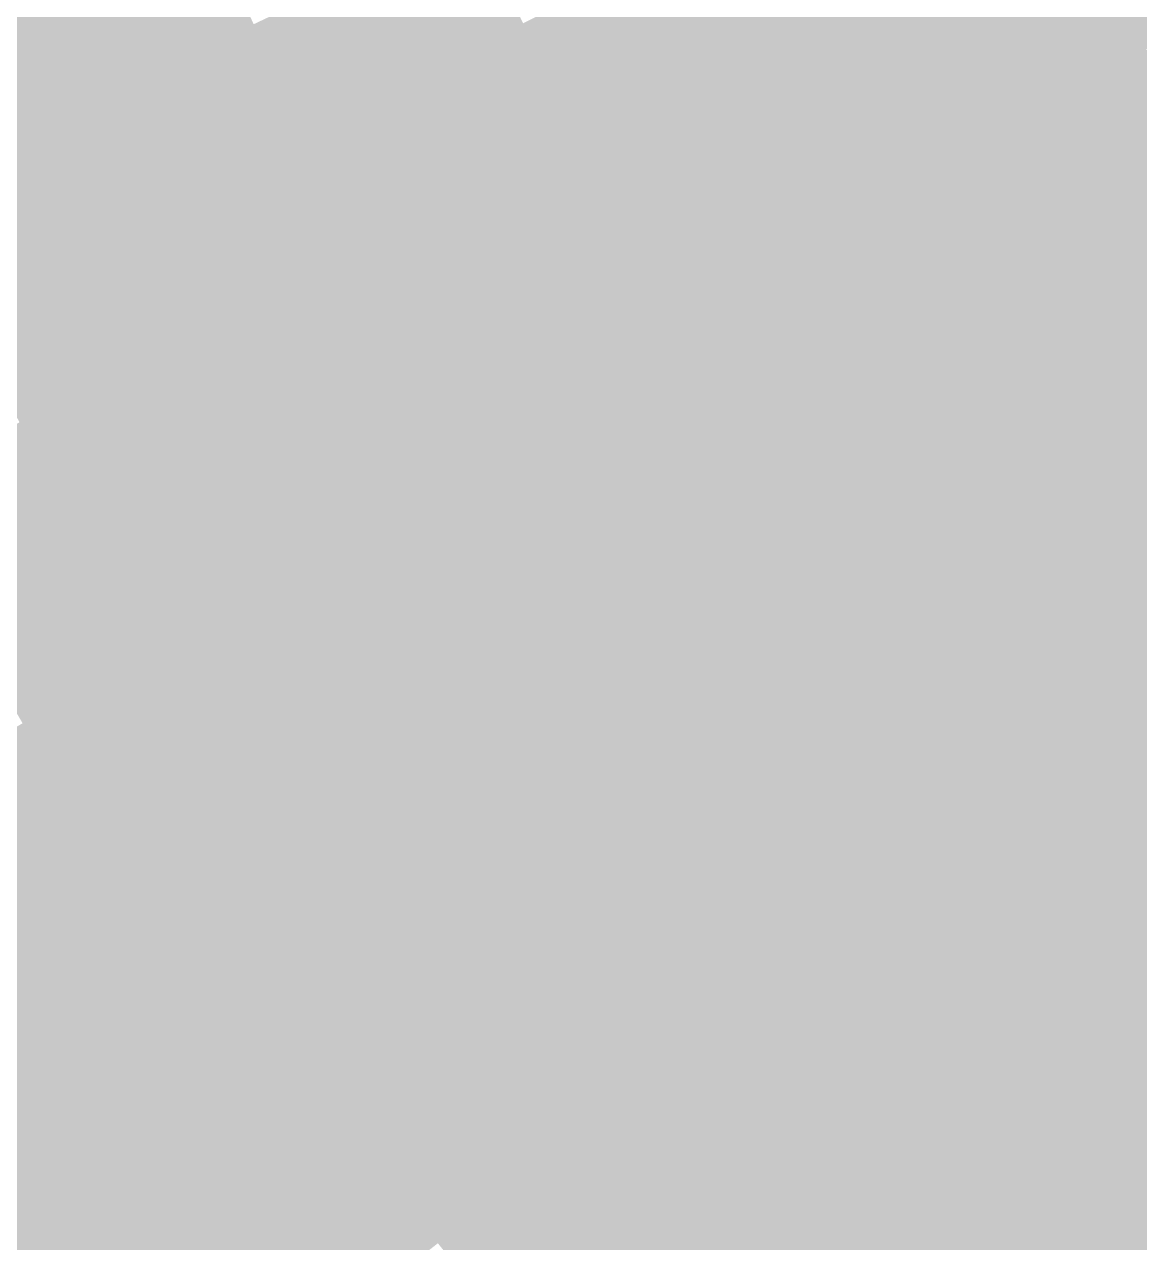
# Model space of a CAD drawing. Header units: inches. Extents: x -266 to 784, y -170 to 213.
# Drawn here: x -96.03 to -73.04, y -68.28 to -43.19 of the extents above; entities that cross this region are included whole.
import ezdxf

# ---------------------------------------------------------------- set-up
doc = ezdxf.new("R2010")
doc.units = ezdxf.units.IN
doc.header["$MEASUREMENT"] = 0

msp = doc.modelspace()

# ---------------------------------------------------------------- linework, layer by layer
at = {"color": 151, "true_color": 0x46b3fe}
msp.add_solid([(-91.302919, -43.183064), (-92.206908, -43.61062), (-92.335185, -40.929373), (-93.249395, -41.334614)], dxfattribs=at)
at = {"color": 140, "true_color": 0x26a1ff}
msp.add_solid([(-85.749533, -43.162688), (-86.642757, -43.612299), (-86.782972, -41.045289), (-87.686961, -41.472844)], dxfattribs=at)
at = {"color": 150, "true_color": 0x068dff}
msp.add_solid([(-80.254835, -42.897103), (-81.136756, -43.3685), (-81.283411, -40.914631), (-82.176636, -41.364242)], dxfattribs=at)
at = {"color": 150, "true_color": 0x007ef3}
msp.add_solid([(-75.697568, -42.882143), (-76.567655, -43.375041), (-76.72715, -41.011516), (-77.609071, -41.482913)], dxfattribs=at)
at = {"color": 151, "true_color": 0x4db6fe}
msp.add_solid([(-92.206908, -43.61062), (-93.110897, -44.038175), (-93.249395, -41.334614), (-94.163605, -41.739855)], dxfattribs=at)
at = {"color": 150, "true_color": 0x0d90ff}
msp.add_solid([(-81.136756, -43.3685), (-82.018678, -43.839897), (-82.176636, -41.364242), (-83.06986, -41.813854)], dxfattribs=at)
at = {"color": 140, "true_color": 0x2da4ff}
msp.add_solid([(-86.642757, -43.612299), (-87.535982, -44.06191), (-87.686961, -41.472844), (-88.590951, -41.900399)], dxfattribs=at)
at = {"color": 150, "true_color": 0x0081f7}
msp.add_solid([(-76.567655, -43.375041), (-77.437742, -43.867939), (-77.609071, -41.482913), (-78.490993, -41.95431)], dxfattribs=at)
at = {"color": 150, "true_color": 0x0072e6}
msp.add_solid([(-72.049203, -43.184631), (-72.906932, -43.698733), (-73.087307, -41.403448), (-73.957394, -41.896346)], dxfattribs=at)
at = {"color": 151, "true_color": 0x53b8fe}
msp.add_solid([(-93.110897, -44.038175), (-94.014886, -44.46573), (-94.163605, -41.739855), (-95.077815, -42.145097)], dxfattribs=at)
at = {"color": 140, "true_color": 0x33a6ff}
msp.add_solid([(-87.535982, -44.06191), (-88.429206, -44.511522), (-88.590951, -41.900399), (-89.49494, -42.327954)], dxfattribs=at)
at = {"color": 150, "true_color": 0x1393ff}
msp.add_solid([(-82.018678, -43.839897), (-82.900599, -44.311293), (-83.06986, -41.813854), (-83.963084, -42.263465)], dxfattribs=at)
at = {"color": 150, "true_color": 0x0074eb}
msp.add_solid([(-72.906932, -43.698733), (-73.76466, -44.212836), (-73.957394, -41.896346), (-74.827481, -42.389245)], dxfattribs=at)
at = {"color": 151, "true_color": 0x5abbfe}
msp.add_solid([(-94.014886, -44.46573), (-94.918876, -44.893285), (-95.077815, -42.145097), (-95.992024, -42.550338)], dxfattribs=at)
at = {"color": 150, "true_color": 0x0083fc}
msp.add_solid([(-77.437742, -43.867939), (-78.307829, -44.360837), (-78.490993, -41.95431), (-79.372914, -42.425706)], dxfattribs=at)
at = {"color": 140, "true_color": 0x3aa9ff}
msp.add_solid([(-88.429206, -44.511522), (-89.32243, -44.961133), (-89.49494, -42.327954), (-90.398929, -42.755509)], dxfattribs=at)
at = {"color": 150, "true_color": 0x1a96ff}
msp.add_solid([(-82.900599, -44.311293), (-83.78252, -44.78269), (-83.963084, -42.263465), (-84.856309, -42.713076)], dxfattribs=at)
at = {"color": 150, "true_color": 0x0077ef}
msp.add_solid([(-73.76466, -44.212836), (-74.622389, -44.726939), (-74.827481, -42.389245), (-75.697568, -42.882143)], dxfattribs=at)
at = {"color": 151, "true_color": 0x60befe}
msp.add_solid([(-94.918876, -44.893285), (-95.822865, -45.32084), (-95.992024, -42.550338), (-96.906234, -42.955579)], dxfattribs=at)
at = {"color": 150, "true_color": 0x0084ff}
msp.add_solid([(-78.307829, -44.360837), (-79.177916, -44.853735), (-79.372914, -42.425706), (-80.254835, -42.897103)], dxfattribs=at)
at = {"color": 143, "true_color": 0x40acfe}
msp.add_solid([(-89.32243, -44.961133), (-90.215654, -45.410744), (-90.398929, -42.755509), (-91.302919, -43.183064)], dxfattribs=at)
at = {"color": 150, "true_color": 0x2099ff}
msp.add_solid([(-83.78252, -44.78269), (-84.664441, -45.254087), (-84.856309, -42.713076), (-85.749533, -43.162688)], dxfattribs=at)
at = {"color": 150, "true_color": 0x0687ff}
msp.add_solid([(-79.177916, -44.853735), (-80.048003, -45.346634), (-80.254835, -42.897103), (-81.136756, -43.3685)], dxfattribs=at)
at = {"color": 150, "true_color": 0x0079f3}
msp.add_solid([(-74.622389, -44.726939), (-75.480118, -45.241041), (-75.697568, -42.882143), (-76.567655, -43.375041)], dxfattribs=at)
at = {"color": 151, "true_color": 0x66c0fe}
msp.add_solid([(-95.822865, -45.32084), (-96.726854, -45.748395), (-96.906234, -42.955579), (-97.820444, -43.360821)], dxfattribs=at)
at = {"color": 151, "true_color": 0x46affe}
msp.add_solid([(-90.215654, -45.410744), (-91.108879, -45.860356), (-91.302919, -43.183064), (-92.206908, -43.61062)], dxfattribs=at)
at = {"color": 150, "true_color": 0x269cff}
msp.add_solid([(-84.664441, -45.254087), (-85.546363, -45.725483), (-85.749533, -43.162688), (-86.642757, -43.612299)], dxfattribs=at)
at = {"color": 150, "true_color": 0x0d8aff}
msp.add_solid([(-80.048003, -45.346634), (-80.91809, -45.839532), (-81.136756, -43.3685), (-82.018678, -43.839897)], dxfattribs=at)
at = {"color": 150, "true_color": 0x007bf7}
msp.add_solid([(-75.480118, -45.241041), (-76.337846, -45.755144), (-76.567655, -43.375041), (-77.437742, -43.867939)], dxfattribs=at)
at = {"color": 151, "true_color": 0x4db2fe}
msp.add_solid([(-91.108879, -45.860356), (-92.002103, -46.309967), (-92.206908, -43.61062), (-93.110897, -44.038175)], dxfattribs=at)
at = {"color": 140, "true_color": 0x2d9fff}
msp.add_solid([(-85.546363, -45.725483), (-86.428284, -46.19688), (-86.642757, -43.612299), (-87.535982, -44.06191)], dxfattribs=at)
at = {"color": 150, "true_color": 0x138dff}
msp.add_solid([(-80.91809, -45.839532), (-81.788177, -46.33243), (-82.018678, -43.839897), (-82.900599, -44.311293)], dxfattribs=at)
at = {"color": 150, "true_color": 0x007dfc}
msp.add_solid([(-76.337846, -45.755144), (-77.195575, -46.269247), (-77.437742, -43.867939), (-78.307829, -44.360837)], dxfattribs=at)
at = {"color": 150, "true_color": 0x006feb}
msp.add_solid([(-71.812553, -45.474798), (-72.657407, -46.009795), (-72.906932, -43.698733), (-73.76466, -44.212836)], dxfattribs=at)
at = {"color": 151, "true_color": 0x53b4fe}
msp.add_solid([(-92.002103, -46.309967), (-92.895327, -46.759578), (-93.110897, -44.038175), (-94.014886, -44.46573)], dxfattribs=at)
at = {"color": 140, "true_color": 0x33a2ff}
msp.add_solid([(-86.428284, -46.19688), (-87.310205, -46.668277), (-87.535982, -44.06191), (-88.429206, -44.511522)], dxfattribs=at)
at = {"color": 150, "true_color": 0x1a90ff}
msp.add_solid([(-81.788177, -46.33243), (-82.658264, -46.825328), (-82.900599, -44.311293), (-83.78252, -44.78269)], dxfattribs=at)
at = {"color": 150, "true_color": 0x007eff}
msp.add_solid([(-77.195575, -46.269247), (-78.053304, -46.78335), (-78.307829, -44.360837), (-79.177916, -44.853735)], dxfattribs=at)
at = {"color": 150, "true_color": 0x0071ef}
msp.add_solid([(-72.657407, -46.009795), (-73.50226, -46.544793), (-73.76466, -44.212836), (-74.622389, -44.726939)], dxfattribs=at)
at = {"color": 151, "true_color": 0x5ab7fe}
msp.add_solid([(-92.895327, -46.759578), (-93.788552, -47.20919), (-94.014886, -44.46573), (-94.918876, -44.893285)], dxfattribs=at)
at = {"color": 140, "true_color": 0x3aa5ff}
msp.add_solid([(-87.310205, -46.668277), (-88.192126, -47.139674), (-88.429206, -44.511522), (-89.32243, -44.961133)], dxfattribs=at)
at = {"color": 151, "true_color": 0x60bafe}
msp.add_solid([(-93.788552, -47.20919), (-94.681776, -47.658801), (-94.918876, -44.893285), (-95.822865, -45.32084)], dxfattribs=at)
at = {"color": 150, "true_color": 0x2093ff}
msp.add_solid([(-82.658264, -46.825328), (-83.528351, -47.318226), (-83.78252, -44.78269), (-84.664441, -45.254087)], dxfattribs=at)
at = {"color": 150, "true_color": 0x0681ff}
msp.add_solid([(-78.053304, -46.78335), (-78.911032, -47.297452), (-79.177916, -44.853735), (-80.048003, -45.346634)], dxfattribs=at)
at = {"color": 150, "true_color": 0x0073f3}
msp.add_solid([(-73.50226, -46.544793), (-74.347114, -47.079791), (-74.622389, -44.726939), (-75.480118, -45.241041)], dxfattribs=at)
at = {"color": 161, "true_color": 0x40a7fe}
msp.add_solid([(-88.192126, -47.139674), (-89.074048, -47.61107), (-89.32243, -44.961133), (-90.215654, -45.410744)], dxfattribs=at)
at = {"color": 151, "true_color": 0x66bdfe}
msp.add_solid([(-94.681776, -47.658801), (-95.575, -48.108412), (-95.822865, -45.32084), (-96.726854, -45.748395)], dxfattribs=at)
at = {"color": 161, "true_color": 0x46aafe}
msp.add_solid([(-89.074048, -47.61107), (-89.955969, -48.082467), (-90.215654, -45.410744), (-91.108879, -45.860356)], dxfattribs=at)
at = {"color": 150, "true_color": 0x2697ff}
msp.add_solid([(-83.528351, -47.318226), (-84.398438, -47.811125), (-84.664441, -45.254087), (-85.546363, -45.725483)], dxfattribs=at)
at = {"color": 150, "true_color": 0x0d85ff}
msp.add_solid([(-78.911032, -47.297452), (-79.768761, -47.811555), (-80.048003, -45.346634), (-80.91809, -45.839532)], dxfattribs=at)
at = {"color": 150, "true_color": 0x0075f7}
msp.add_solid([(-74.347114, -47.079791), (-75.191967, -47.614788), (-75.480118, -45.241041), (-76.337846, -45.755144)], dxfattribs=at)
at = {"color": 151, "true_color": 0x6dc0fe}
msp.add_solid([(-95.575, -48.108412), (-96.468225, -48.558024), (-96.726854, -45.748395), (-97.630844, -46.17595)], dxfattribs=at)
at = {"color": 161, "true_color": 0x4dadfe}
msp.add_solid([(-89.955969, -48.082467), (-90.83789, -48.553864), (-91.108879, -45.860356), (-92.002103, -46.309967)], dxfattribs=at)
at = {"color": 150, "true_color": 0x2d9aff}
msp.add_solid([(-84.398438, -47.811125), (-85.268525, -48.304023), (-85.546363, -45.725483), (-86.428284, -46.19688)], dxfattribs=at)
at = {"color": 150, "true_color": 0x1388ff}
msp.add_solid([(-79.768761, -47.811555), (-80.626489, -48.325658), (-80.91809, -45.839532), (-81.788177, -46.33243)], dxfattribs=at)
at = {"color": 150, "true_color": 0x0077fc}
msp.add_solid([(-75.191967, -47.614788), (-76.036821, -48.149786), (-76.337846, -45.755144), (-77.195575, -46.269247)], dxfattribs=at)
at = {"color": 150, "true_color": 0x006bef}
msp.add_solid([(-71.506387, -47.77904), (-72.337856, -48.33461), (-72.657407, -46.009795), (-73.50226, -46.544793)], dxfattribs=at)
at = {"color": 151, "true_color": 0x53b0fe}
msp.add_solid([(-90.83789, -48.553864), (-91.719811, -49.025261), (-92.002103, -46.309967), (-92.895327, -46.759578)], dxfattribs=at)
at = {"color": 150, "true_color": 0x339dff}
msp.add_solid([(-85.268525, -48.304023), (-86.138612, -48.796921), (-86.428284, -46.19688), (-87.310205, -46.668277)], dxfattribs=at)
at = {"color": 150, "true_color": 0x1a8bff}
msp.add_solid([(-80.626489, -48.325658), (-81.484218, -48.839761), (-81.788177, -46.33243), (-82.658264, -46.825328)], dxfattribs=at)
at = {"color": 150, "true_color": 0x0078ff}
msp.add_solid([(-76.036821, -48.149786), (-76.881674, -48.684783), (-77.195575, -46.269247), (-78.053304, -46.78335)], dxfattribs=at)
at = {"color": 140, "true_color": 0x3aa0ff}
msp.add_solid([(-86.138612, -48.796921), (-87.008699, -49.289819), (-87.310205, -46.668277), (-88.192126, -47.139674)], dxfattribs=at)
at = {"color": 150, "true_color": 0x006df3}
msp.add_solid([(-72.337856, -48.33461), (-73.169326, -48.89018), (-73.50226, -46.544793), (-74.347114, -47.079791)], dxfattribs=at)
at = {"color": 151, "true_color": 0x5ab3fe}
msp.add_solid([(-91.719811, -49.025261), (-92.601733, -49.496657), (-92.895327, -46.759578), (-93.788552, -47.20919)], dxfattribs=at)
at = {"color": 150, "true_color": 0x208eff}
msp.add_solid([(-81.484218, -48.839761), (-82.341947, -49.353863), (-82.658264, -46.825328), (-83.528351, -47.318226)], dxfattribs=at)
at = {"color": 150, "true_color": 0x067bff}
msp.add_solid([(-76.881674, -48.684783), (-77.726528, -49.219781), (-78.053304, -46.78335), (-78.911032, -47.297452)], dxfattribs=at)
at = {"color": 161, "true_color": 0x40a3fe}
msp.add_solid([(-87.008699, -49.289819), (-87.878786, -49.782717), (-88.192126, -47.139674), (-89.074048, -47.61107)], dxfattribs=at)
at = {"color": 150, "true_color": 0x006ff7}
msp.add_solid([(-73.169326, -48.89018), (-74.000796, -49.445751), (-74.347114, -47.079791), (-75.191967, -47.614788)], dxfattribs=at)
at = {"color": 151, "true_color": 0x60b6fe}
msp.add_solid([(-92.601733, -49.496657), (-93.483654, -49.968054), (-93.788552, -47.20919), (-94.681776, -47.658801)], dxfattribs=at)
at = {"color": 150, "true_color": 0x2692ff}
msp.add_solid([(-82.341947, -49.353863), (-83.199675, -49.867966), (-83.528351, -47.318226), (-84.398438, -47.811125)], dxfattribs=at)
at = {"color": 150, "true_color": 0x0d7fff}
msp.add_solid([(-77.726528, -49.219781), (-78.571382, -49.754779), (-78.911032, -47.297452), (-79.768761, -47.811555)], dxfattribs=at)
at = {"color": 151, "true_color": 0x66b9fe}
msp.add_solid([(-93.483654, -49.968054), (-94.365575, -50.439451), (-94.681776, -47.658801), (-95.575, -48.108412)], dxfattribs=at)
at = {"color": 161, "true_color": 0x46a6fe}
msp.add_solid([(-87.878786, -49.782717), (-88.748873, -50.275616), (-89.074048, -47.61107), (-89.955969, -48.082467)], dxfattribs=at)
at = {"color": 150, "true_color": 0x0071fc}
msp.add_solid([(-74.000796, -49.445751), (-74.832265, -50.001321), (-75.191967, -47.614788), (-76.036821, -48.149786)], dxfattribs=at)
at = {"color": 150, "true_color": 0x2d95ff}
msp.add_solid([(-83.199675, -49.867966), (-84.057404, -50.382069), (-84.398438, -47.811125), (-85.268525, -48.304023)], dxfattribs=at)
at = {"color": 150, "true_color": 0x1382ff}
msp.add_solid([(-78.571382, -49.754779), (-79.416235, -50.289776), (-79.768761, -47.811555), (-80.626489, -48.325658)], dxfattribs=at)
at = {"color": 151, "true_color": 0x6dbcfe}
msp.add_solid([(-94.365575, -50.439451), (-95.247497, -50.910848), (-95.575, -48.108412), (-96.468225, -48.558024)], dxfattribs=at)
at = {"color": 161, "true_color": 0x4da9fe}
msp.add_solid([(-88.748873, -50.275616), (-89.61896, -50.768514), (-89.955969, -48.082467), (-90.83789, -48.553864)], dxfattribs=at)
at = {"color": 150, "true_color": 0x0072ff}
msp.add_solid([(-74.832265, -50.001321), (-75.663735, -50.556891), (-76.036821, -48.149786), (-76.881674, -48.684783)], dxfattribs=at)
at = {"color": 150, "true_color": 0x3398ff}
msp.add_solid([(-84.057404, -50.382069), (-84.915132, -50.896172), (-85.268525, -48.304023), (-86.138612, -48.796921)], dxfattribs=at)
at = {"color": 150, "true_color": 0x1a86ff}
msp.add_solid([(-79.416235, -50.289776), (-80.261089, -50.824774), (-80.626489, -48.325658), (-81.484218, -48.839761)], dxfattribs=at)
at = {"color": 150, "true_color": 0x0068f3}
msp.add_solid([(-71.129879, -50.095313), (-71.947464, -50.671121), (-72.337856, -48.33461), (-73.169326, -48.89018)], dxfattribs=at)
at = {"color": 151, "true_color": 0x73bffe}
msp.add_solid([(-95.247497, -50.910848), (-96.129418, -51.382244), (-96.468225, -48.558024), (-97.361449, -49.007635)], dxfattribs=at)
at = {"color": 161, "true_color": 0x53acfe}
msp.add_solid([(-89.61896, -50.768514), (-90.489047, -51.261412), (-90.83789, -48.553864), (-91.719811, -49.025261)], dxfattribs=at)
at = {"color": 150, "true_color": 0x3a9bff}
msp.add_solid([(-84.915132, -50.896172), (-85.772861, -51.410274), (-86.138612, -48.796921), (-87.008699, -49.289819)], dxfattribs=at)
at = {"color": 150, "true_color": 0x2089ff}
msp.add_solid([(-80.261089, -50.824774), (-81.105942, -51.359772), (-81.484218, -48.839761), (-82.341947, -49.353863)], dxfattribs=at)
at = {"color": 150, "true_color": 0x0676ff}
msp.add_solid([(-75.663735, -50.556891), (-76.495204, -51.112461), (-76.881674, -48.684783), (-77.726528, -49.219781)], dxfattribs=at)
at = {"color": 150, "true_color": 0x0069f7}
msp.add_solid([(-71.947464, -50.671121), (-72.765048, -51.246929), (-73.169326, -48.89018), (-74.000796, -49.445751)], dxfattribs=at)
at = {"color": 151, "true_color": 0x5aaffe}
msp.add_solid([(-90.489047, -51.261412), (-91.359134, -51.75431), (-91.719811, -49.025261), (-92.601733, -49.496657)], dxfattribs=at)
at = {"color": 161, "true_color": 0x409ffe}
msp.add_solid([(-85.772861, -51.410274), (-86.63059, -51.924377), (-87.008699, -49.289819), (-87.878786, -49.782717)], dxfattribs=at)
at = {"color": 150, "true_color": 0x268cff}
msp.add_solid([(-81.105942, -51.359772), (-81.950796, -51.894769), (-82.341947, -49.353863), (-83.199675, -49.867966)], dxfattribs=at)
at = {"color": 150, "true_color": 0x0d79ff}
msp.add_solid([(-76.495204, -51.112461), (-77.326674, -51.668032), (-77.726528, -49.219781), (-78.571382, -49.754779)], dxfattribs=at)
at = {"color": 151, "true_color": 0x60b2fe}
msp.add_solid([(-91.359134, -51.75431), (-92.229221, -52.247208), (-92.601733, -49.496657), (-93.483654, -49.968054)], dxfattribs=at)
at = {"color": 150, "true_color": 0x006bfc}
msp.add_solid([(-72.765048, -51.246929), (-73.582633, -51.822737), (-74.000796, -49.445751), (-74.832265, -50.001321)], dxfattribs=at)
at = {"color": 161, "true_color": 0x46a2fe}
msp.add_solid([(-86.63059, -51.924377), (-87.488318, -52.43848), (-87.878786, -49.782717), (-88.748873, -50.275616)], dxfattribs=at)
at = {"color": 150, "true_color": 0x2d90ff}
msp.add_solid([(-81.950796, -51.894769), (-82.795649, -52.429767), (-83.199675, -49.867966), (-84.057404, -50.382069)], dxfattribs=at)
at = {"color": 150, "true_color": 0x137dff}
msp.add_solid([(-77.326674, -51.668032), (-78.158144, -52.223602), (-78.571382, -49.754779), (-79.416235, -50.289776)], dxfattribs=at)
at = {"color": 151, "true_color": 0x66b6fe}
msp.add_solid([(-92.229221, -52.247208), (-93.099308, -52.740107), (-93.483654, -49.968054), (-94.365575, -50.439451)], dxfattribs=at)
at = {"color": 150, "true_color": 0x006cff}
msp.add_solid([(-73.582633, -51.822737), (-74.400218, -52.398545), (-74.832265, -50.001321), (-75.663735, -50.556891)], dxfattribs=at)
at = {"color": 161, "true_color": 0x4da5fe}
msp.add_solid([(-87.488318, -52.43848), (-88.346047, -52.952583), (-88.748873, -50.275616), (-89.61896, -50.768514)], dxfattribs=at)
at = {"color": 150, "true_color": 0x3393ff}
msp.add_solid([(-82.795649, -52.429767), (-83.640503, -52.964764), (-84.057404, -50.382069), (-84.915132, -50.896172)], dxfattribs=at)
at = {"color": 150, "true_color": 0x1a80ff}
msp.add_solid([(-78.158144, -52.223602), (-78.989613, -52.779172), (-79.416235, -50.289776), (-80.261089, -50.824774)], dxfattribs=at)
at = {"color": 151, "true_color": 0x6db9fe}
msp.add_solid([(-93.099308, -52.740107), (-93.969395, -53.233005), (-94.365575, -50.439451), (-95.247497, -50.910848)], dxfattribs=at)
at = {"color": 150, "true_color": 0x0670ff}
msp.add_solid([(-74.400218, -52.398545), (-75.217803, -52.974354), (-75.663735, -50.556891), (-76.495204, -51.112461)], dxfattribs=at)
at = {"color": 151, "true_color": 0x73bcfe}
msp.add_solid([(-93.969395, -53.233005), (-94.839482, -53.725903), (-95.247497, -50.910848), (-96.129418, -51.382244)], dxfattribs=at)
at = {"color": 161, "true_color": 0x53a8fe}
msp.add_solid([(-88.346047, -52.952583), (-89.203775, -53.466685), (-89.61896, -50.768514), (-90.489047, -51.261412)], dxfattribs=at)
at = {"color": 150, "true_color": 0x3a97ff}
msp.add_solid([(-83.640503, -52.964764), (-84.485357, -53.499762), (-84.915132, -50.896172), (-85.772861, -51.410274)], dxfattribs=at)
at = {"color": 150, "true_color": 0x2084ff}
msp.add_solid([(-78.989613, -52.779172), (-79.821083, -53.334742), (-80.261089, -50.824774), (-81.105942, -51.359772)], dxfattribs=at)
at = {"color": 150, "true_color": 0x0d73ff}
msp.add_solid([(-75.217803, -52.974354), (-76.035388, -53.550162), (-76.495204, -51.112461), (-77.326674, -51.668032)], dxfattribs=at)
at = {"color": 151, "true_color": 0x7abffe}
msp.add_solid([(-94.839482, -53.725903), (-95.709569, -54.218801), (-96.129418, -51.382244), (-97.011339, -51.853641)], dxfattribs=at)
at = {"color": 161, "true_color": 0x5aacfe}
msp.add_solid([(-89.203775, -53.466685), (-90.061504, -53.980788), (-90.489047, -51.261412), (-91.359134, -51.75431)], dxfattribs=at)
at = {"color": 153, "true_color": 0x409afe}
msp.add_solid([(-84.485357, -53.499762), (-85.33021, -54.03476), (-85.772861, -51.410274), (-86.63059, -51.924377)], dxfattribs=at)
at = {"color": 150, "true_color": 0x2687ff}
msp.add_solid([(-79.821083, -53.334742), (-80.652552, -53.890313), (-81.105942, -51.359772), (-81.950796, -51.894769)], dxfattribs=at)
at = {"color": 150, "true_color": 0x0065fc}
msp.add_solid([(-71.48547, -53.017238), (-72.288678, -53.612937), (-72.765048, -51.246929), (-73.582633, -51.822737)], dxfattribs=at)
at = {"color": 150, "true_color": 0x1377ff}
msp.add_solid([(-76.035388, -53.550162), (-76.852972, -54.12597), (-77.326674, -51.668032), (-78.158144, -52.223602)], dxfattribs=at)
at = {"color": 151, "true_color": 0x7fc1ff}
msp.add_solid([(-95.709569, -54.218801), (-96.579656, -54.711699), (-97.011339, -51.853641), (-97.89326, -52.325038)], dxfattribs=at)
at = {"color": 151, "true_color": 0x60affe}
msp.add_solid([(-90.061504, -53.980788), (-90.919233, -54.494891), (-91.359134, -51.75431), (-92.229221, -52.247208)], dxfattribs=at)
at = {"color": 161, "true_color": 0x469dfe}
msp.add_solid([(-85.33021, -54.03476), (-86.175064, -54.569757), (-86.63059, -51.924377), (-87.488318, -52.43848)], dxfattribs=at)
at = {"color": 150, "true_color": 0x2d8bff}
msp.add_solid([(-80.652552, -53.890313), (-81.484022, -54.445883), (-81.950796, -51.894769), (-82.795649, -52.429767)], dxfattribs=at)
at = {"color": 150, "true_color": 0x0066ff}
msp.add_solid([(-72.288678, -53.612937), (-73.091885, -54.208637), (-73.582633, -51.822737), (-74.400218, -52.398545)], dxfattribs=at)
at = {"color": 151, "true_color": 0x66b2fe}
msp.add_solid([(-90.919233, -54.494891), (-91.776961, -55.008994), (-92.229221, -52.247208), (-93.099308, -52.740107)], dxfattribs=at)
at = {"color": 161, "true_color": 0x4da1fe}
msp.add_solid([(-86.175064, -54.569757), (-87.019917, -55.104755), (-87.488318, -52.43848), (-88.346047, -52.952583)], dxfattribs=at)
at = {"color": 150, "true_color": 0x338eff}
msp.add_solid([(-81.484022, -54.445883), (-82.315492, -55.001453), (-82.795649, -52.429767), (-83.640503, -52.964764)], dxfattribs=at)
at = {"color": 150, "true_color": 0x1a7bff}
msp.add_solid([(-76.852972, -54.12597), (-77.670557, -54.701778), (-78.158144, -52.223602), (-78.989613, -52.779172)], dxfattribs=at)
at = {"color": 150, "true_color": 0x066aff}
msp.add_solid([(-73.091885, -54.208637), (-73.895093, -54.804336), (-74.400218, -52.398545), (-75.217803, -52.974354)], dxfattribs=at)
at = {"color": 151, "true_color": 0x6db5fe}
msp.add_solid([(-91.776961, -55.008994), (-92.63469, -55.523096), (-93.099308, -52.740107), (-93.969395, -53.233005)], dxfattribs=at)
at = {"color": 150, "true_color": 0x207fff}
msp.add_solid([(-77.670557, -54.701778), (-78.488142, -55.277586), (-78.989613, -52.779172), (-79.821083, -53.334742)], dxfattribs=at)
at = {"color": 161, "true_color": 0x53a4fe}
msp.add_solid([(-87.019917, -55.104755), (-87.864771, -55.639752), (-88.346047, -52.952583), (-89.203775, -53.466685)], dxfattribs=at)
at = {"color": 150, "true_color": 0x3a92ff}
msp.add_solid([(-82.315492, -55.001453), (-83.146961, -55.557023), (-83.640503, -52.964764), (-84.485357, -53.499762)], dxfattribs=at)
at = {"color": 150, "true_color": 0x0d6eff}
msp.add_solid([(-73.895093, -54.804336), (-74.6983, -55.400035), (-75.217803, -52.974354), (-76.035388, -53.550162)], dxfattribs=at)
at = {"color": 151, "true_color": 0x73b9fe}
msp.add_solid([(-92.63469, -55.523096), (-93.492418, -56.037199), (-93.969395, -53.233005), (-94.839482, -53.725903)], dxfattribs=at)
at = {"color": 150, "true_color": 0x2682ff}
msp.add_solid([(-78.488142, -55.277586), (-79.305727, -55.853395), (-79.821083, -53.334742), (-80.652552, -53.890313)], dxfattribs=at)
at = {"color": 161, "true_color": 0x5aa8fe}
msp.add_solid([(-87.864771, -55.639752), (-88.709624, -56.17475), (-89.203775, -53.466685), (-90.061504, -53.980788)], dxfattribs=at)
at = {"color": 153, "true_color": 0x4096fe}
msp.add_solid([(-83.146961, -55.557023), (-83.978431, -56.112594), (-84.485357, -53.499762), (-85.33021, -54.03476)], dxfattribs=at)
at = {"color": 150, "true_color": 0x1372ff}
msp.add_solid([(-74.6983, -55.400035), (-75.501508, -55.995735), (-76.035388, -53.550162), (-76.852972, -54.12597)], dxfattribs=at)
at = {"color": 150, "true_color": 0x0060ff}
msp.add_solid([(-70.951178, -55.370843), (-71.739525, -55.986075), (-72.288678, -53.612937), (-73.091885, -54.208637)], dxfattribs=at)
at = {"color": 151, "true_color": 0x7abcfe}
msp.add_solid([(-93.492418, -56.037199), (-94.350147, -56.551302), (-94.839482, -53.725903), (-95.709569, -54.218801)], dxfattribs=at)
at = {"color": 150, "true_color": 0x2d86ff}
msp.add_solid([(-79.305727, -55.853395), (-80.123312, -56.429203), (-80.652552, -53.890313), (-81.484022, -54.445883)], dxfattribs=at)
at = {"color": 161, "true_color": 0x60abfe}
msp.add_solid([(-88.709624, -56.17475), (-89.554478, -56.709748), (-90.061504, -53.980788), (-90.919233, -54.494891)], dxfattribs=at)
at = {"color": 161, "true_color": 0x4699fe}
msp.add_solid([(-83.978431, -56.112594), (-84.8099, -56.668164), (-85.33021, -54.03476), (-86.175064, -54.569757)], dxfattribs=at)
at = {"color": 150, "true_color": 0x1a75ff}
msp.add_solid([(-75.501508, -55.995735), (-76.304715, -56.591434), (-76.852972, -54.12597), (-77.670557, -54.701778)], dxfattribs=at)
at = {"color": 151, "true_color": 0x7fbeff}
msp.add_solid([(-94.350147, -56.551302), (-95.207876, -57.065405), (-95.709569, -54.218801), (-96.579656, -54.711699)], dxfattribs=at)
at = {"color": 150, "true_color": 0x338aff}
msp.add_solid([(-80.123312, -56.429203), (-80.940897, -57.005011), (-81.484022, -54.445883), (-82.315492, -55.001453)], dxfattribs=at)
at = {"color": 150, "true_color": 0x0664ff}
msp.add_solid([(-71.739525, -55.986075), (-72.527871, -56.601306), (-73.091885, -54.208637), (-73.895093, -54.804336)], dxfattribs=at)
at = {"color": 161, "true_color": 0x66aefe}
msp.add_solid([(-89.554478, -56.709748), (-90.399331, -57.244745), (-90.919233, -54.494891), (-91.776961, -55.008994)], dxfattribs=at)
at = {"color": 161, "true_color": 0x4d9dfe}
msp.add_solid([(-84.8099, -56.668164), (-85.64137, -57.223734), (-86.175064, -54.569757), (-87.019917, -55.104755)], dxfattribs=at)
at = {"color": 151, "true_color": 0x7dbbfb}
msp.add_solid([(-95.207876, -57.065405), (-96.065604, -57.579507), (-96.579656, -54.711699), (-97.449743, -55.204598)], dxfattribs=at)
at = {"color": 150, "true_color": 0x2079ff}
msp.add_solid([(-76.304715, -56.591434), (-77.107923, -57.187133), (-77.670557, -54.701778), (-78.488142, -55.277586)], dxfattribs=at)
at = {"color": 150, "true_color": 0x0d68ff}
msp.add_solid([(-72.527871, -56.601306), (-73.316218, -57.216538), (-73.895093, -54.804336), (-74.6983, -55.400035)], dxfattribs=at)
at = {"color": 151, "true_color": 0x6db2fe}
msp.add_solid([(-90.399331, -57.244745), (-91.244185, -57.779743), (-91.776961, -55.008994), (-92.63469, -55.523096)], dxfattribs=at)
at = {"color": 161, "true_color": 0x53a0fe}
msp.add_solid([(-85.64137, -57.223734), (-86.47284, -57.779304), (-87.019917, -55.104755), (-87.864771, -55.639752)], dxfattribs=at)
at = {"color": 150, "true_color": 0x3a8dff}
msp.add_solid([(-80.940897, -57.005011), (-81.758481, -57.580819), (-82.315492, -55.001453), (-83.146961, -55.557023)], dxfattribs=at)
at = {"color": 150, "true_color": 0x267dff}
msp.add_solid([(-77.107923, -57.187133), (-77.911131, -57.782833), (-78.488142, -55.277586), (-79.305727, -55.853395)], dxfattribs=at)
at = {"color": 150, "true_color": 0x136cff}
msp.add_solid([(-73.316218, -57.216538), (-74.104564, -57.83177), (-74.6983, -55.400035), (-75.501508, -55.995735)], dxfattribs=at)
at = {"color": 151, "true_color": 0x73b5fe}
msp.add_solid([(-91.244185, -57.779743), (-92.089039, -58.314741), (-92.63469, -55.523096), (-93.492418, -56.037199)], dxfattribs=at)
at = {"color": 161, "true_color": 0x5aa4fe}
msp.add_solid([(-86.47284, -57.779304), (-87.304309, -58.334874), (-87.864771, -55.639752), (-88.709624, -56.17475)], dxfattribs=at)
at = {"color": 153, "true_color": 0x4091fe}
msp.add_solid([(-81.758481, -57.580819), (-82.576066, -58.156627), (-83.146961, -55.557023), (-83.978431, -56.112594)], dxfattribs=at)
at = {"color": 150, "true_color": 0x2d81ff}
msp.add_solid([(-77.911131, -57.782833), (-78.714338, -58.378532), (-79.305727, -55.853395), (-80.123312, -56.429203)], dxfattribs=at)
at = {"color": 151, "true_color": 0x7ab9fe}
msp.add_solid([(-92.089039, -58.314741), (-92.933892, -58.849738), (-93.492418, -56.037199), (-94.350147, -56.551302)], dxfattribs=at)
at = {"color": 161, "true_color": 0x60a7fe}
msp.add_solid([(-87.304309, -58.334874), (-88.135779, -58.890445), (-88.709624, -56.17475), (-89.554478, -56.709748)], dxfattribs=at)
at = {"color": 161, "true_color": 0x4695fe}
msp.add_solid([(-82.576066, -58.156627), (-83.393651, -58.732436), (-83.978431, -56.112594), (-84.8099, -56.668164)], dxfattribs=at)
at = {"color": 150, "true_color": 0x1a70ff}
msp.add_solid([(-74.104564, -57.83177), (-74.892911, -58.447001), (-75.501508, -55.995735), (-76.304715, -56.591434)], dxfattribs=at)
at = {"color": 150, "true_color": 0x3385ff}
msp.add_solid([(-78.714338, -58.378532), (-79.517546, -58.974231), (-80.123312, -56.429203), (-80.940897, -57.005011)], dxfattribs=at)
at = {"color": 151, "true_color": 0x7fbbff}
msp.add_solid([(-92.933892, -58.849738), (-93.778746, -59.384736), (-94.350147, -56.551302), (-95.207876, -57.065405)], dxfattribs=at)
at = {"color": 161, "true_color": 0x4d98fe}
msp.add_solid([(-83.393651, -58.732436), (-84.211236, -59.308244), (-84.8099, -56.668164), (-85.64137, -57.223734)], dxfattribs=at)
at = {"color": 150, "true_color": 0x2074ff}
msp.add_solid([(-74.892911, -58.447001), (-75.681257, -59.062233), (-76.304715, -56.591434), (-77.107923, -57.187133)], dxfattribs=at)
at = {"color": 150, "true_color": 0x0d62ff}
msp.add_solid([(-71.116962, -58.364182), (-71.889972, -58.998575), (-72.527871, -56.601306), (-73.316218, -57.216538)], dxfattribs=at)
at = {"color": 161, "true_color": 0x66abfe}
msp.add_solid([(-88.135779, -58.890445), (-88.967249, -59.446015), (-89.554478, -56.709748), (-90.399331, -57.244745)], dxfattribs=at)
at = {"color": 151, "true_color": 0x7db8fb}
msp.add_solid([(-93.778746, -59.384736), (-94.623599, -59.919733), (-95.207876, -57.065405), (-96.065604, -57.579507)], dxfattribs=at)
at = {"color": 150, "true_color": 0x3a89ff}
msp.add_solid([(-79.517546, -58.974231), (-80.320753, -59.56993), (-80.940897, -57.005011), (-81.758481, -57.580819)], dxfattribs=at)
at = {"color": 150, "true_color": 0x2678ff}
msp.add_solid([(-75.681257, -59.062233), (-76.469603, -59.677464), (-77.107923, -57.187133), (-77.911131, -57.782833)], dxfattribs=at)
at = {"color": 161, "true_color": 0x6daefe}
msp.add_solid([(-88.967249, -59.446015), (-89.798718, -60.001585), (-90.399331, -57.244745), (-91.244185, -57.779743)], dxfattribs=at)
at = {"color": 161, "true_color": 0x539cfe}
msp.add_solid([(-84.211236, -59.308244), (-85.028821, -59.884052), (-85.64137, -57.223734), (-86.47284, -57.779304)], dxfattribs=at)
at = {"color": 150, "true_color": 0x1366ff}
msp.add_solid([(-71.889972, -58.998575), (-72.662983, -59.632969), (-73.316218, -57.216538), (-74.104564, -57.83177)], dxfattribs=at)
at = {"color": 151, "true_color": 0x7bb5f6}
msp.add_solid([(-94.623599, -59.919733), (-95.468453, -60.454731), (-96.065604, -57.579507), (-96.923333, -58.09361)], dxfattribs=at)
at = {"color": 153, "true_color": 0x408cfe}
msp.add_solid([(-80.320753, -59.56993), (-81.123961, -60.16563), (-81.758481, -57.580819), (-82.576066, -58.156627)], dxfattribs=at)
at = {"color": 151, "true_color": 0x73b2fe}
msp.add_solid([(-89.798718, -60.001585), (-90.630188, -60.557155), (-91.244185, -57.779743), (-92.089039, -58.314741)], dxfattribs=at)
at = {"color": 161, "true_color": 0x5aa0fe}
msp.add_solid([(-85.028821, -59.884052), (-85.846405, -60.45986), (-86.47284, -57.779304), (-87.304309, -58.334874)], dxfattribs=at)
at = {"color": 150, "true_color": 0x2d7cff}
msp.add_solid([(-76.469603, -59.677464), (-77.25795, -60.292696), (-77.911131, -57.782833), (-78.714338, -58.378532)], dxfattribs=at)
at = {"color": 150, "true_color": 0x1a6bff}
msp.add_solid([(-72.662983, -59.632969), (-73.435993, -60.267362), (-74.104564, -57.83177), (-74.892911, -58.447001)], dxfattribs=at)
at = {"color": 151, "true_color": 0x79b2f2}
msp.add_solid([(-95.468453, -60.454731), (-96.313306, -60.989729), (-96.923333, -58.09361), (-97.781062, -58.607713)], dxfattribs=at)
at = {"color": 161, "true_color": 0x4690fe}
msp.add_solid([(-81.123961, -60.16563), (-81.927168, -60.761329), (-82.576066, -58.156627), (-83.393651, -58.732436)], dxfattribs=at)
at = {"color": 151, "true_color": 0x7ab5fe}
msp.add_solid([(-90.630188, -60.557155), (-91.461657, -61.112726), (-92.089039, -58.314741), (-92.933892, -58.849738)], dxfattribs=at)
at = {"color": 161, "true_color": 0x60a3fe}
msp.add_solid([(-85.846405, -60.45986), (-86.66399, -61.035668), (-87.304309, -58.334874), (-88.135779, -58.890445)], dxfattribs=at)
at = {"color": 150, "true_color": 0x3380ff}
msp.add_solid([(-77.25795, -60.292696), (-78.046296, -60.907927), (-78.714338, -58.378532), (-79.517546, -58.974231)], dxfattribs=at)
at = {"color": 150, "true_color": 0x206fff}
msp.add_solid([(-73.435993, -60.267362), (-74.209004, -60.901755), (-74.892911, -58.447001), (-75.681257, -59.062233)], dxfattribs=at)
at = {"color": 151, "true_color": 0x7fb8ff}
msp.add_solid([(-91.461657, -61.112726), (-92.293127, -61.668296), (-92.933892, -58.849738), (-93.778746, -59.384736)], dxfattribs=at)
at = {"color": 161, "true_color": 0x66a7fe}
msp.add_solid([(-86.66399, -61.035668), (-87.481575, -61.611476), (-88.135779, -58.890445), (-88.967249, -59.446015)], dxfattribs=at)
at = {"color": 161, "true_color": 0x4d94fe}
msp.add_solid([(-81.927168, -60.761329), (-82.730376, -61.357028), (-83.393651, -58.732436), (-84.211236, -59.308244)], dxfattribs=at)
at = {"color": 150, "true_color": 0x3a84ff}
msp.add_solid([(-78.046296, -60.907927), (-78.834643, -61.523159), (-79.517546, -58.974231), (-80.320753, -59.56993)], dxfattribs=at)
at = {"color": 150, "true_color": 0x2673ff}
msp.add_solid([(-74.209004, -60.901755), (-74.982014, -61.536149), (-75.681257, -59.062233), (-76.469603, -59.677464)], dxfattribs=at)
at = {"color": 151, "true_color": 0x7db5fb}
msp.add_solid([(-92.293127, -61.668296), (-93.124597, -62.223866), (-93.778746, -59.384736), (-94.623599, -59.919733)], dxfattribs=at)
at = {"color": 161, "true_color": 0x6dabfe}
msp.add_solid([(-87.481575, -61.611476), (-88.29916, -62.187285), (-88.967249, -59.446015), (-89.798718, -60.001585)], dxfattribs=at)
at = {"color": 161, "true_color": 0x5398fe}
msp.add_solid([(-82.730376, -61.357028), (-83.533583, -61.952728), (-84.211236, -59.308244), (-85.028821, -59.884052)], dxfattribs=at)
at = {"color": 163, "true_color": 0x4088fe}
msp.add_solid([(-78.834643, -61.523159), (-79.622989, -62.138391), (-80.320753, -59.56993), (-81.123961, -60.16563)], dxfattribs=at)
at = {"color": 150, "true_color": 0x2d77ff}
msp.add_solid([(-74.982014, -61.536149), (-75.755024, -62.170542), (-76.469603, -59.677464), (-77.25795, -60.292696)], dxfattribs=at)
at = {"color": 150, "true_color": 0x1a65ff}
msp.add_solid([(-71.177632, -61.398247), (-71.93484, -62.05142), (-72.662983, -59.632969), (-73.435993, -60.267362)], dxfattribs=at)
at = {"color": 151, "true_color": 0x7bb2f6}
msp.add_solid([(-93.124597, -62.223866), (-93.956066, -62.779436), (-94.623599, -59.919733), (-95.468453, -60.454731)], dxfattribs=at)
at = {"color": 161, "true_color": 0x5a9cfe}
msp.add_solid([(-83.533583, -61.952728), (-84.336791, -62.548427), (-85.028821, -59.884052), (-85.846405, -60.45986)], dxfattribs=at)
at = {"color": 151, "true_color": 0x73affe}
msp.add_solid([(-88.29916, -62.187285), (-89.116745, -62.763093), (-89.798718, -60.001585), (-90.630188, -60.557155)], dxfattribs=at)
at = {"color": 171, "true_color": 0x468cfe}
msp.add_solid([(-79.622989, -62.138391), (-80.411336, -62.753622), (-81.123961, -60.16563), (-81.927168, -60.761329)], dxfattribs=at)
at = {"color": 151, "true_color": 0x79aff2}
msp.add_solid([(-93.956066, -62.779436), (-94.787536, -63.335007), (-95.468453, -60.454731), (-96.313306, -60.989729)], dxfattribs=at)
at = {"color": 161, "true_color": 0x60a0fe}
msp.add_solid([(-84.336791, -62.548427), (-85.139998, -63.144126), (-85.846405, -60.45986), (-86.66399, -61.035668)], dxfattribs=at)
at = {"color": 150, "true_color": 0x337bff}
msp.add_solid([(-75.755024, -62.170542), (-76.528035, -62.804935), (-77.25795, -60.292696), (-78.046296, -60.907927)], dxfattribs=at)
at = {"color": 150, "true_color": 0x2069ff}
msp.add_solid([(-71.93484, -62.05142), (-72.692049, -62.704593), (-73.435993, -60.267362), (-74.209004, -60.901755)], dxfattribs=at)
at = {"color": 151, "true_color": 0x7ab2fe}
msp.add_solid([(-89.116745, -62.763093), (-89.934329, -63.338901), (-90.630188, -60.557155), (-91.461657, -61.112726)], dxfattribs=at)
at = {"color": 161, "true_color": 0x4d90fe}
msp.add_solid([(-80.411336, -62.753622), (-81.199682, -63.368854), (-81.927168, -60.761329), (-82.730376, -61.357028)], dxfattribs=at)
at = {"color": 150, "true_color": 0x3a7fff}
msp.add_solid([(-76.528035, -62.804935), (-77.301045, -63.439328), (-78.046296, -60.907927), (-78.834643, -61.523159)], dxfattribs=at)
at = {"color": 150, "true_color": 0x266eff}
msp.add_solid([(-72.692049, -62.704593), (-73.449258, -63.357766), (-74.209004, -60.901755), (-74.982014, -61.536149)], dxfattribs=at)
at = {"color": 161, "true_color": 0x76acee}
msp.add_solid([(-94.787536, -63.335007), (-95.619005, -63.890577), (-96.313306, -60.989729), (-97.15816, -61.524726)], dxfattribs=at)
at = {"color": 151, "true_color": 0x7fb5ff}
msp.add_solid([(-89.934329, -63.338901), (-90.751914, -63.914709), (-91.461657, -61.112726), (-92.293127, -61.668296)], dxfattribs=at)
at = {"color": 161, "true_color": 0x66a4fe}
msp.add_solid([(-85.139998, -63.144126), (-85.943206, -63.739826), (-86.66399, -61.035668), (-87.481575, -61.611476)], dxfattribs=at)
at = {"color": 161, "true_color": 0x5394fe}
msp.add_solid([(-81.199682, -63.368854), (-81.988028, -63.984085), (-82.730376, -61.357028), (-83.533583, -61.952728)], dxfattribs=at)
at = {"color": 161, "true_color": 0x74a9ea}
msp.add_solid([(-95.619005, -63.890577), (-96.450475, -64.446147), (-97.15816, -61.524726), (-98.003014, -62.059724)], dxfattribs=at)
at = {"color": 151, "true_color": 0x7db2fb}
msp.add_solid([(-90.751914, -63.914709), (-91.569499, -64.490517), (-92.293127, -61.668296), (-93.124597, -62.223866)], dxfattribs=at)
at = {"color": 161, "true_color": 0x6da7fe}
msp.add_solid([(-85.943206, -63.739826), (-86.746413, -64.335525), (-87.481575, -61.611476), (-88.29916, -62.187285)], dxfattribs=at)
at = {"color": 163, "true_color": 0x4084fe}
msp.add_solid([(-77.301045, -63.439328), (-78.074056, -64.073722), (-78.834643, -61.523159), (-79.622989, -62.138391)], dxfattribs=at)
at = {"color": 150, "true_color": 0x2d72ff}
msp.add_solid([(-73.449258, -63.357766), (-74.206467, -64.010939), (-74.982014, -61.536149), (-75.755024, -62.170542)], dxfattribs=at)
at = {"color": 161, "true_color": 0x5a98fe}
msp.add_solid([(-81.988028, -63.984085), (-82.776375, -64.599317), (-83.533583, -61.952728), (-84.336791, -62.548427)], dxfattribs=at)
at = {"color": 151, "true_color": 0x7baff6}
msp.add_solid([(-91.569499, -64.490517), (-92.387084, -65.066326), (-93.124597, -62.223866), (-93.956066, -62.779436)], dxfattribs=at)
at = {"color": 161, "true_color": 0x73abfe}
msp.add_solid([(-86.746413, -64.335525), (-87.549621, -64.931224), (-88.29916, -62.187285), (-89.116745, -62.763093)], dxfattribs=at)
at = {"color": 171, "true_color": 0x4688fe}
msp.add_solid([(-78.074056, -64.073722), (-78.847066, -64.708115), (-79.622989, -62.138391), (-80.411336, -62.753622)], dxfattribs=at)
at = {"color": 150, "true_color": 0x3376ff}
msp.add_solid([(-74.206467, -64.010939), (-74.963676, -64.664111), (-75.755024, -62.170542), (-76.528035, -62.804935)], dxfattribs=at)
at = {"color": 161, "true_color": 0x609cfe}
msp.add_solid([(-82.776375, -64.599317), (-83.564721, -65.214549), (-84.336791, -62.548427), (-85.139998, -63.144126)], dxfattribs=at)
at = {"color": 150, "true_color": 0x2669ff}
msp.add_solid([(-71.131308, -64.46966), (-71.872259, -65.141219), (-72.692049, -62.704593), (-73.449258, -63.357766)], dxfattribs=at)
at = {"color": 161, "true_color": 0x79acf2}
msp.add_solid([(-92.387084, -65.066326), (-93.204669, -65.642134), (-93.956066, -62.779436), (-94.787536, -63.335007)], dxfattribs=at)
at = {"color": 151, "true_color": 0x7aaffe}
msp.add_solid([(-87.549621, -64.931224), (-88.352828, -65.526923), (-89.116745, -62.763093), (-89.934329, -63.338901)], dxfattribs=at)
at = {"color": 171, "true_color": 0x4d8cfe}
msp.add_solid([(-78.847066, -64.708115), (-79.620077, -65.342508), (-80.411336, -62.753622), (-81.199682, -63.368854)], dxfattribs=at)
at = {"color": 150, "true_color": 0x3a7bff}
msp.add_solid([(-74.963676, -64.664111), (-75.720885, -65.317284), (-76.528035, -62.804935), (-77.301045, -63.439328)], dxfattribs=at)
at = {"color": 161, "true_color": 0x66a0fe}
msp.add_solid([(-83.564721, -65.214549), (-84.353068, -65.82978), (-85.139998, -63.144126), (-85.943206, -63.739826)], dxfattribs=at)
at = {"color": 161, "true_color": 0x76a9ee}
msp.add_solid([(-93.204669, -65.642134), (-94.022254, -66.217942), (-94.787536, -63.335007), (-95.619005, -63.890577)], dxfattribs=at)
at = {"color": 151, "true_color": 0x7fb2ff}
msp.add_solid([(-88.352828, -65.526923), (-89.156036, -66.122623), (-89.934329, -63.338901), (-90.751914, -63.914709)], dxfattribs=at)
at = {"color": 161, "true_color": 0x5390fe}
msp.add_solid([(-79.620077, -65.342508), (-80.393087, -65.976902), (-81.199682, -63.368854), (-81.988028, -63.984085)], dxfattribs=at)
at = {"color": 163, "true_color": 0x407ffe}
msp.add_solid([(-75.720885, -65.317284), (-76.478094, -65.970457), (-77.301045, -63.439328), (-78.074056, -64.073722)], dxfattribs=at)
at = {"color": 150, "true_color": 0x2d6dff}
msp.add_solid([(-71.872259, -65.141219), (-72.61321, -65.812778), (-73.449258, -63.357766), (-74.206467, -64.010939)], dxfattribs=at)
at = {"color": 161, "true_color": 0x74a6ea}
msp.add_solid([(-94.022254, -66.217942), (-94.839838, -66.79375), (-95.619005, -63.890577), (-96.450475, -64.446147)], dxfattribs=at)
at = {"color": 151, "true_color": 0x7daffb}
msp.add_solid([(-89.156036, -66.122623), (-89.959244, -66.718322), (-90.751914, -63.914709), (-91.569499, -64.490517)], dxfattribs=at)
at = {"color": 161, "true_color": 0x6da4fe}
msp.add_solid([(-84.353068, -65.82978), (-85.141414, -66.445012), (-85.943206, -63.739826), (-86.746413, -64.335525)], dxfattribs=at)
at = {"color": 161, "true_color": 0x5a94fe}
msp.add_solid([(-80.393087, -65.976902), (-81.166098, -66.611295), (-81.988028, -63.984085), (-82.776375, -64.599317)], dxfattribs=at)
at = {"color": 171, "true_color": 0x4683fe}
msp.add_solid([(-76.478094, -65.970457), (-77.235302, -66.62363), (-78.074056, -64.073722), (-78.847066, -64.708115)], dxfattribs=at)
at = {"color": 150, "true_color": 0x3372ff}
msp.add_solid([(-72.61321, -65.812778), (-73.354161, -66.484337), (-74.206467, -64.010939), (-74.963676, -64.664111)], dxfattribs=at)
at = {"color": 161, "true_color": 0x72a3e5}
msp.add_solid([(-94.839838, -66.79375), (-95.657423, -67.369558), (-96.450475, -64.446147), (-97.281945, -65.001717)], dxfattribs=at)
at = {"color": 161, "true_color": 0x73a8fe}
msp.add_solid([(-85.141414, -66.445012), (-85.929761, -67.060243), (-86.746413, -64.335525), (-87.549621, -64.931224)], dxfattribs=at)
at = {"color": 161, "true_color": 0x7bacf6}
msp.add_solid([(-89.959244, -66.718322), (-90.762451, -67.314021), (-91.569499, -64.490517), (-92.387084, -65.066326)], dxfattribs=at)
at = {"color": 161, "true_color": 0x6098fe}
msp.add_solid([(-81.166098, -66.611295), (-81.939108, -67.245688), (-82.776375, -64.599317), (-83.564721, -65.214549)], dxfattribs=at)
at = {"color": 171, "true_color": 0x4d88fe}
msp.add_solid([(-77.235302, -66.62363), (-77.992511, -67.276803), (-78.847066, -64.708115), (-79.620077, -65.342508)], dxfattribs=at)
at = {"color": 150, "true_color": 0x3a76ff}
msp.add_solid([(-73.354161, -66.484337), (-74.095113, -67.155895), (-74.963676, -64.664111), (-75.720885, -65.317284)], dxfattribs=at)
at = {"color": 161, "true_color": 0x7aacfe}
msp.add_solid([(-85.929761, -67.060243), (-86.718107, -67.675475), (-87.549621, -64.931224), (-88.352828, -65.526923)], dxfattribs=at)
at = {"color": 153, "true_color": 0x70a0e1}
msp.add_solid([(-95.657423, -67.369558), (-96.475008, -67.945367), (-97.281945, -65.001717), (-98.113414, -65.557287)], dxfattribs=at)
at = {"color": 161, "true_color": 0x79a9f2}
msp.add_solid([(-90.762451, -67.314021), (-91.565659, -67.909721), (-92.387084, -65.066326), (-93.204669, -65.642134)], dxfattribs=at)
at = {"color": 161, "true_color": 0x669cfe}
msp.add_solid([(-81.939108, -67.245688), (-82.712119, -67.880081), (-83.564721, -65.214549), (-84.353068, -65.82978)], dxfattribs=at)
at = {"color": 171, "true_color": 0x538cfe}
msp.add_solid([(-77.992511, -67.276803), (-78.74972, -67.929976), (-79.620077, -65.342508), (-80.393087, -65.976902)], dxfattribs=at)
at = {"color": 163, "true_color": 0x407bfe}
msp.add_solid([(-74.095113, -67.155895), (-74.836064, -67.827454), (-75.720885, -65.317284), (-76.478094, -65.970457)], dxfattribs=at)
at = {"color": 161, "true_color": 0x76a6ee}
msp.add_solid([(-91.565659, -67.909721), (-92.368866, -68.50542), (-93.204669, -65.642134), (-94.022254, -66.217942)], dxfattribs=at)
at = {"color": 151, "true_color": 0x7fafff}
msp.add_solid([(-86.718107, -67.675475), (-87.506453, -68.290707), (-88.352828, -65.526923), (-89.156036, -66.122623)], dxfattribs=at)
at = {"color": 161, "true_color": 0x6da1fe}
msp.add_solid([(-82.712119, -67.880081), (-83.485129, -68.514475), (-84.353068, -65.82978), (-85.141414, -66.445012)], dxfattribs=at)
at = {"color": 161, "true_color": 0x5a90fe}
msp.add_solid([(-78.74972, -67.929976), (-79.506929, -68.583149), (-80.393087, -65.976902), (-81.166098, -66.611295)], dxfattribs=at)
at = {"color": 171, "true_color": 0x467ffe}
msp.add_solid([(-74.836064, -67.827454), (-75.577015, -68.499013), (-76.478094, -65.970457), (-77.235302, -66.62363)], dxfattribs=at)
at = {"color": 150, "true_color": 0x336dff}
msp.add_solid([(-70.976214, -67.574973), (-71.700461, -68.264514), (-72.61321, -65.812778), (-73.354161, -66.484337)], dxfattribs=at)
at = {"color": 161, "true_color": 0x74a3ea}
msp.add_solid([(-92.368866, -68.50542), (-93.172074, -69.101119), (-94.022254, -66.217942), (-94.839838, -66.79375)], dxfattribs=at)
at = {"color": 161, "true_color": 0x7dacfb}
msp.add_solid([(-87.506453, -68.290707), (-88.2948, -68.905938), (-89.156036, -66.122623), (-89.959244, -66.718322)], dxfattribs=at)
at = {"color": 161, "true_color": 0x73a5fe}
msp.add_solid([(-83.485129, -68.514475), (-84.258139, -69.148868), (-85.141414, -66.445012), (-85.929761, -67.060243)], dxfattribs=at)
at = {"color": 150, "true_color": 0x3a71ff}
msp.add_solid([(-71.700461, -68.264514), (-72.424708, -68.954054), (-73.354161, -66.484337), (-74.095113, -67.155895)], dxfattribs=at)
at = {"color": 161, "true_color": 0x7ba9f6}
msp.add_solid([(-88.2948, -68.905938), (-89.083146, -69.52117), (-89.959244, -66.718322), (-90.762451, -67.314021)], dxfattribs=at)
at = {"color": 161, "true_color": 0x6095fe}
msp.add_solid([(-79.506929, -68.583149), (-80.264138, -69.236321), (-81.166098, -66.611295), (-81.939108, -67.245688)], dxfattribs=at)
at = {"color": 171, "true_color": 0x4d83fe}
msp.add_solid([(-75.577015, -68.499013), (-76.317966, -69.170572), (-77.235302, -66.62363), (-77.992511, -67.276803)], dxfattribs=at)
at = {"color": 153, "true_color": 0x72a0e5}
msp.add_solid([(-93.172074, -69.101119), (-93.975281, -69.696819), (-94.839838, -66.79375), (-95.657423, -67.369558)], dxfattribs=at)
at = {"color": 161, "true_color": 0x7aa9fe}
msp.add_solid([(-84.258139, -69.148868), (-85.03115, -69.783261), (-85.929761, -67.060243), (-86.718107, -67.675475)], dxfattribs=at)
at = {"color": 163, "true_color": 0x4076fe}
msp.add_solid([(-72.424708, -68.954054), (-73.148955, -69.643595), (-74.095113, -67.155895), (-74.836064, -67.827454)], dxfattribs=at)
at = {"color": 153, "true_color": 0x709de1}
msp.add_solid([(-93.975281, -69.696819), (-94.778489, -70.292518), (-95.657423, -67.369558), (-96.475008, -67.945367)], dxfattribs=at)
at = {"color": 161, "true_color": 0x79a6f2}
msp.add_solid([(-89.083146, -69.52117), (-89.871493, -70.136401), (-90.762451, -67.314021), (-91.565659, -67.909721)], dxfattribs=at)
at = {"color": 161, "true_color": 0x6699fe}
msp.add_solid([(-80.264138, -69.236321), (-81.021347, -69.889494), (-81.939108, -67.245688), (-82.712119, -67.880081)], dxfattribs=at)
at = {"color": 171, "true_color": 0x5388fe}
msp.add_solid([(-76.317966, -69.170572), (-77.058917, -69.842131), (-77.992511, -67.276803), (-78.74972, -67.929976)], dxfattribs=at)
at = {"color": 161, "true_color": 0x7facff}
msp.add_solid([(-85.03115, -69.783261), (-85.80416, -70.417655), (-86.718107, -67.675475), (-87.506453, -68.290707)], dxfattribs=at)
at = {"color": 153, "true_color": 0x6e9add}
msp.add_solid([(-94.778489, -70.292518), (-95.581696, -70.888217), (-96.475008, -67.945367), (-97.292593, -68.521175)], dxfattribs=at)
at = {"color": 161, "true_color": 0x76a3ee}
msp.add_solid([(-89.871493, -70.136401), (-90.659839, -70.751633), (-91.565659, -67.909721), (-92.368866, -68.50542)], dxfattribs=at)
at = {"color": 161, "true_color": 0x6d9dfe}
msp.add_solid([(-81.021347, -69.889494), (-81.778555, -70.542667), (-82.712119, -67.880081), (-83.485129, -68.514475)], dxfattribs=at)
at = {"color": 171, "true_color": 0x5a8cfe}
msp.add_solid([(-77.058917, -69.842131), (-77.799868, -70.51369), (-78.74972, -67.929976), (-79.506929, -68.583149)], dxfattribs=at)
at = {"color": 171, "true_color": 0x467bfe}
msp.add_solid([(-73.148955, -69.643595), (-73.873202, -70.333136), (-74.836064, -67.827454), (-75.577015, -68.499013)], dxfattribs=at)

doc.saveas('drawing.dxf')
